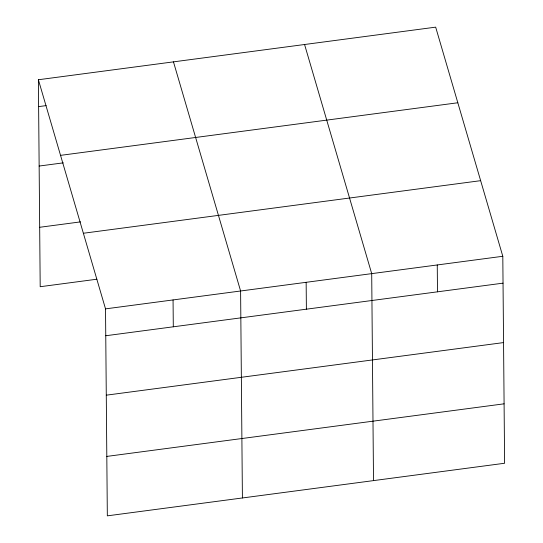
<?xml version="1.0" encoding="UTF-8"?>
<svg xmlns="http://www.w3.org/2000/svg" width="543" height="543" viewBox="0 0 543 543"><rect width="100%" height="100%" fill="white"/><g stroke="black" fill="none" stroke-linecap="round" stroke-linejoin="round"><path stroke-width="0.81" d="M38.39 79.746L435.669 27.15L502.804 256.282L504.61 463.254L107.331 515.85L105.525 308.872L38.39 79.746L40.196 286.718L96.892 279.211M38.628 106.611L46.128 105.62M60.544 155.359L457.824 102.763M39.144 166.049L63.321 162.846M39.68 227.286L80.534 221.877M83.371 233.259L480.65 180.67M105.525 308.872L502.804 256.282M105.763 335.744L503.035 283.147M106.279 395.175L503.558 342.585M106.815 456.412L504.094 403.822M304.569 44.506L371.704 273.638L373.509 480.609M173.461 61.861L240.603 290.994L242.409 497.965M437.251 264.957L437.488 291.829M306.15 282.312L306.388 309.184M173.061 299.933L173.298 326.805"/></g></svg>
